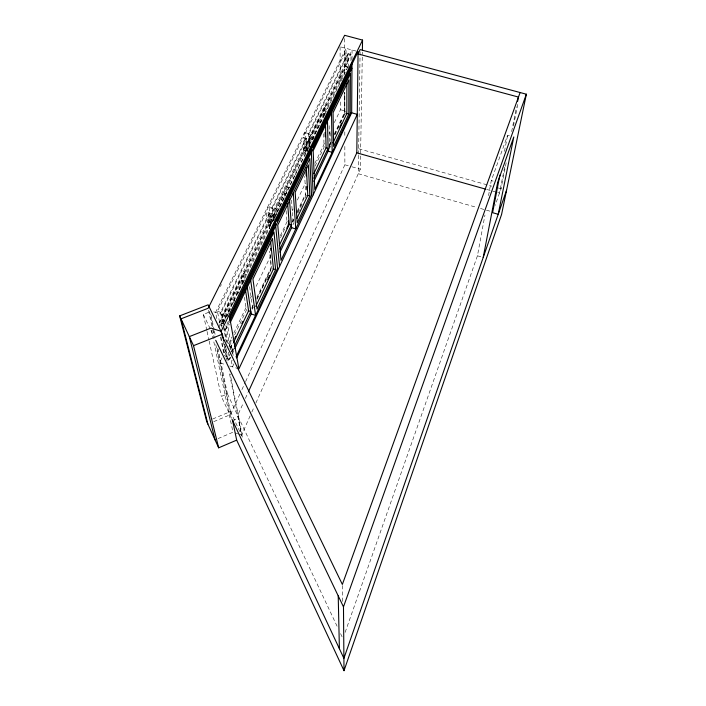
<?xml version="1.0" encoding="UTF-8"?>
<svg xmlns="http://www.w3.org/2000/svg" width="706" height="706" viewBox="0 0 706 706"><rect width="100%" height="100%" fill="white"/><g stroke="black" fill="none" stroke-linecap="round" stroke-linejoin="round"><path stroke-width="0.53" stroke-dasharray="3.53 2.65" d="M348.261 67.423L348.287 53.744L309.043 133.699L309.634 146.866M350.961 60.778L350.988 54.468L344.996 52.853L305.574 132.728L306.219 145.904L309.325 146.777M352.003 59.657L352.065 50.002L222.549 314.558L223.899 321.698M358.56 155.249L358.286 173.729L476.285 207.282M358.577 154.164L360.131 49.605M255.89 403.002L360.316 169.166L362.354 52.12M345.128 632.373L477.45 255.793L484.969 214.977M488.526 195.641L491.297 180.604L507.596 135.252L509.661 135.826M504.472 151.384L507.596 135.252M504.613 167.163L499.495 193.047L497.386 192.456M511.647 131.581L516.554 106.774M506.158 162.804L501.004 188.749L495.153 205.402M513.456 126.047L518.178 102.264M250.145 415.869L241.523 435.178L237.64 415.49L243.552 402.455M251.848 412.048L254.195 406.806M245.37 398.44L248.106 392.421M213.786 421.632L230.483 414.616L240.093 393.63M241.92 389.633L245.123 382.643M245.582 381.637L344.872 164.78L344.828 145.03M233.88 363.872L232.477 366.855L230.668 357.342M292.125 222.187L293.987 218.26M297.244 211.394L305.627 193.718M230.562 352.912L227.747 358.851L224.87 344.113M231.03 351.915L233.386 346.964M251.707 308.31L253.119 305.336M256.878 297.411L271.439 266.683L269.824 251.601M329.084 145.101L330.964 141.138M334.256 134.202L344.59 112.395L344.546 92.786M292.99 221.622L293.925 219.637M297.226 212.682L305.689 194.812L304.71 176.35M231.594 352.1L233.933 347.149M256.816 298.841L271.298 268.271L269.454 251.107M329.57 145.277L330.964 142.338M334.67 134.511L344.872 112.986L344.828 92.61M227.914 360.863L230.262 355.903M232.142 351.932L234.021 347.97M252.324 309.299L253.269 307.313M257.019 299.379L266.409 279.55M266.886 278.561L271.572 268.642M297.914 213.009L302.618 203.081M304.966 198.112L306.378 195.13M329.27 146.777L331.14 142.833M334.873 134.943L340.018 124.088M340.486 123.109L346.09 111.266M292.955 224.755L293.89 222.787M230.606 357.492L229.679 359.46L228.259 352.1M232.468 353.547L233.871 350.591M329.093 149.204L330.946 145.277M225.638 357.06L227.976 352.144M229.847 348.208L232.195 343.292M230.103 348.226L232.45 343.284M230.271 349.417L233.095 343.487M221.975 357.845L219.61 362.805L225.708 364.72M224.349 352.876L226.247 348.905M228.612 343.946L231.93 337M233.827 333.029L246.156 307.225M250.427 298.294L251.371 296.308M256.11 286.38L270.813 255.616M280.291 235.769L287.88 219.884M292.143 210.953L293.096 208.967M297.358 200.036L305.424 183.163M314.902 163.315L324.857 142.471M329.128 133.54L330.073 131.554M334.344 122.623L340.504 109.721L340.442 101.037M280.511 237.719L285.718 226.794M228.965 346.734L232.265 339.815M234.621 334.873L246.394 310.172L244.435 297.297M315.061 166.139L324.072 147.245L323.648 132.013M228.453 321.071L226.547 325.007L219.707 322.889L217.43 311.328L266.4 212.109L272.993 214.042L273.601 220.298M229.282 321.954L225.452 329.87L223.502 329.261M233.183 355.453L227.967 327.266L229.406 324.292M294.72 176.041L273.213 220.237L271.978 207.652L306.033 138.358L306.669 151.499L299.503 166.228M295.205 175.062L299.026 167.207M309.969 144.73L309.007 146.689L308.407 133.522L347.687 53.577L347.67 67.264L323.33 117.275M312.352 139.832L322.854 118.255M272.428 222.134L279.585 207.423M280.061 206.443L284.359 197.618M223.82 322.571L225.24 319.659M227.129 315.776L228.541 312.864M229.018 311.893L231.374 307.039M233.262 303.156L235.627 298.303M237.993 293.449L238.937 291.507M242.714 283.741L243.658 281.8M308.469 148.587L309.908 145.63M312.784 139.717L314.223 136.761M275.296 217.474L273.857 220.422L272.64 207.846L306.66 138.535L307.295 151.675M219.707 322.889L267.724 224.649L266.4 212.109M269.436 228.894L268.765 222.469L303.88 150.705L303.192 137.555L309.51 139.338L309.749 144.809M306.219 145.904L345.013 66.54L344.996 52.853M225.373 318.715L224.393 313.473L272.993 214.042M276.187 214.995L275.596 208.711L309.51 139.338M312.105 139.982L311.875 134.493L350.988 54.468M218.622 327.752L346.064 66.638L348.032 67.167M286.459 193.753L284.703 193.241L270.839 221.666L272.622 222.196M267.521 230.059L221.172 325.166L221.578 327.275M222.672 323.339L243.473 280.626M271.325 223.22L303.677 156.803M324.645 113.931L307.851 148.41L307.957 150.546M247.021 274.616L243.314 273.496L218.454 324.328L222.258 325.501M304.939 155.841L304.551 148.313L324.61 107.312L327.76 108.186M273.999 220.466L270.31 219.381L269.021 206.787L303.192 137.555M220.396 286.557L221.375 284.58M218.039 438.585L232.998 432.222L213.424 339.913M232.601 420.564L238.796 417.952M212.638 419.02L230.438 411.563L216.707 345.79M231.577 418.367L221.313 396.437L227.447 393.895L218.136 349.038M206.823 330.39L203.319 314.408L210.37 311.655M341.122 47.046L355.956 51.035M345.013 66.54L347.97 67.344M340.504 109.721L345.746 111.169M325.245 114.098L323.145 113.516L323.269 117.867M491.297 180.604L493.115 181.115M305.574 132.728L311.875 134.493M358.657 148.728L491.755 186.146M498.092 187.928L502.319 189.12M486.813 189.473L496.327 192.156M308.037 148.463L306.325 147.978L306.483 151.181M304.551 148.313L308.001 149.293M305.16 150.449L307.225 151.04M303.88 150.705L305.945 151.287M344.872 164.78L351.05 166.537M352.082 166.828L360.316 169.166M480.495 208.482L491.032 211.482M289.707 187.849L286.186 186.834L286.777 194.512M477.45 255.793L482.251 257.187M269.021 206.787L275.596 208.711M268.765 222.469L271.457 223.264M269.233 224.067L271.086 224.579M267.724 224.649L270.504 225.47M243.667 280.688L241.823 280.132L242.476 284.421M217.43 311.328L224.393 313.473M213.812 311.849L229.547 316.694M222.875 323.401L220.987 322.818L221.613 326.022M226.026 326.666L227.967 327.266M226.07 358.33L232.345 360.298M229.715 365.982L238.928 368.876M234.913 432.84L237.781 433.766M238.734 434.075L241.602 435.002L229.035 371.259M203.319 314.408L210.476 329.331M210.953 330.329L213.812 336.294M227.447 393.895L337.777 627.678M340.592 633.644L342.94 638.621M230.438 411.563L242.643 437.57L230.191 374.03M207.061 331.458L208.932 339.974M209.161 341.042L221.313 396.437M211.368 330.249L213.194 338.836M208.57 310.234L212.4 328.475M212.63 329.543L214.43 338.13M215.78 344.563L230.483 414.616M209.505 311.293L214.456 335.015M211.032 314.867L214.139 329.817M214.359 330.885L215.692 337.291M216.786 318.538L215.551 312.405L346.055 48.387L346.072 69.903M220.528 337.283L223.705 353.176M220.969 336.974L224.746 355.939M224.279 343.884L227.861 362.187M223.078 341.007L226.908 360.448M225.567 346.337L226.608 351.676M223.467 324.054L221.26 312.502L270.027 213.168L271.298 225.699M224.164 327.813L227.023 342.772M223.405 326.852L226.238 341.58M225.064 327.831L228.267 344.66M225.911 325.342L230.518 349.885M243.314 273.496L244.435 280.997M249.615 286.662L252.969 310.199M269.674 228.338L267.495 207.326L274.096 209.258L274.89 217.607M284.703 193.241L284.959 196.515M286.098 210.706L286.883 220.537M291.446 200.16L293.175 224.279M305.327 153.731L304.277 132.922L310.596 134.696L310.931 142.356M307.119 151.163L307.013 149.01L344.502 72.083L344.502 74.262M324.61 107.312L324.698 116.111M329.164 125.677L329.631 148.066M330.761 132.622L330.929 141.324M342.366 585.53L342.551 602.862M340.063 46.764L340.318 82.584M344.616 38.592L344.687 73.706M344.722 92.362L344.766 114.31M344.802 131.863L344.819 137.352M270.645 225.514L222.787 323.842L220.563 312.29L269.365 212.983L270.645 225.514"/><path stroke-width="1.06" d="M346.858 83.52L346.84 113.534L332.976 142.903M348.817 114.081L348.914 79.796L333.073 112.686L333.603 146.416L348.817 114.081L345.861 113.26M350.935 64.987L350.926 68.147L312.423 147.66L312.326 145.462M351.985 62.869L351.676 112.81L236.669 357.907M362.39 49.941L362.557 40.092L344.616 35.3L208.155 308.257L181.018 318.83L207.891 424.112M483.204 257.469L497.668 182.395L513.8 136.955L498.215 214.289L492.594 212.682L499.883 175.044M517.622 101.382L518.469 97.066L358.039 53.921L360.131 49.605L526.349 94.207L501.569 214.474L344.007 670.7L236.678 440.12L232.601 420.564M506.546 190.311L343.901 658.345L232.045 419.364M344.007 670.7L343.478 606.86L526.349 94.207M520.11 92.53L342.357 584.444L221.887 335.465M248.556 391.424L356.839 152.734M236.051 356.901L277.582 268.527L273.972 231.965L230.359 322.307M255.757 306.422L273.46 268.924L270.663 242.114M309.846 196.012L297.208 222.858L295.179 192.279L308.372 164.886L309.846 196.012L307.772 195.412L306.369 167.499M275.622 269.568L257.028 309.069L252.942 279.011L272.463 238.496L275.622 269.568L273.028 268.792M280.044 248.918L291.366 225.046L288.198 224.12M234.401 346.161L250.815 311.522L248.168 310.711M313.949 178.256L328.096 148.384L326.084 147.81L325.484 123.885M280.017 252.104L291.772 227.261M234.798 348.623L251.574 313.155M313.888 181.371L328.705 150.025M267.715 279.594L269.577 275.64M339.798 127.08L341.651 123.162M296.97 218.26L307.772 195.412M286.76 228.232L288.648 224.252M234.807 338.342L235.742 336.365M241.858 323.507L242.802 321.53M279.329 245.309L289.248 224.429L287.651 203.699M233.562 342.489L248.6 310.843L245.406 289.407M313.791 173.685L326.084 147.81M229.406 319.094L274.21 226.564L274.007 224.473M229.759 320.965L351.95 68.235M221.587 333.444L221.163 331.282L362.557 40.092M223.643 340.654L222.372 334.185L208.146 304.824L179.651 315.891L206.708 421.508L218.666 447.825L236.651 440.138M218.666 447.825L193.523 345.666L222.372 334.185M350.988 112.625L357.28 114.363L238.928 368.876L229.547 316.694L358.074 51.6L356.795 152.84L485.754 189.182M221.163 331.282L210.917 328.105L189.314 336.63L215.048 439.856M215.718 340.274L343.478 606.86M179.651 315.891L193.523 345.666M247.065 285.815L251.177 313.993L255.581 315.344L250.683 280.211M270.698 248.362L270.919 250.506M275.296 221.79L279.558 266.506M276.478 218.136L276.77 221.278L310.093 152.47L309.996 150.281M288.392 220.978L288.56 223.158M289.451 199.268L291.56 227.703L295.77 228.947L293.29 192.888M306.025 172.688L306.192 175.909M306.739 186.649L306.907 189.87M311.117 146.733L313.19 194.838M325.113 132.419L325.228 136.77M338.218 595.89L339.392 648.708M327.452 119.323L328.166 151.172L332.182 152.311L331.493 112.81M350.379 73.68L350.202 113.957L314.752 189.411L313.173 150.757L350.379 73.68M311.531 195.43L281.014 260.337L277.749 225.108L309.855 158.559L311.531 195.43"/></g></svg>
